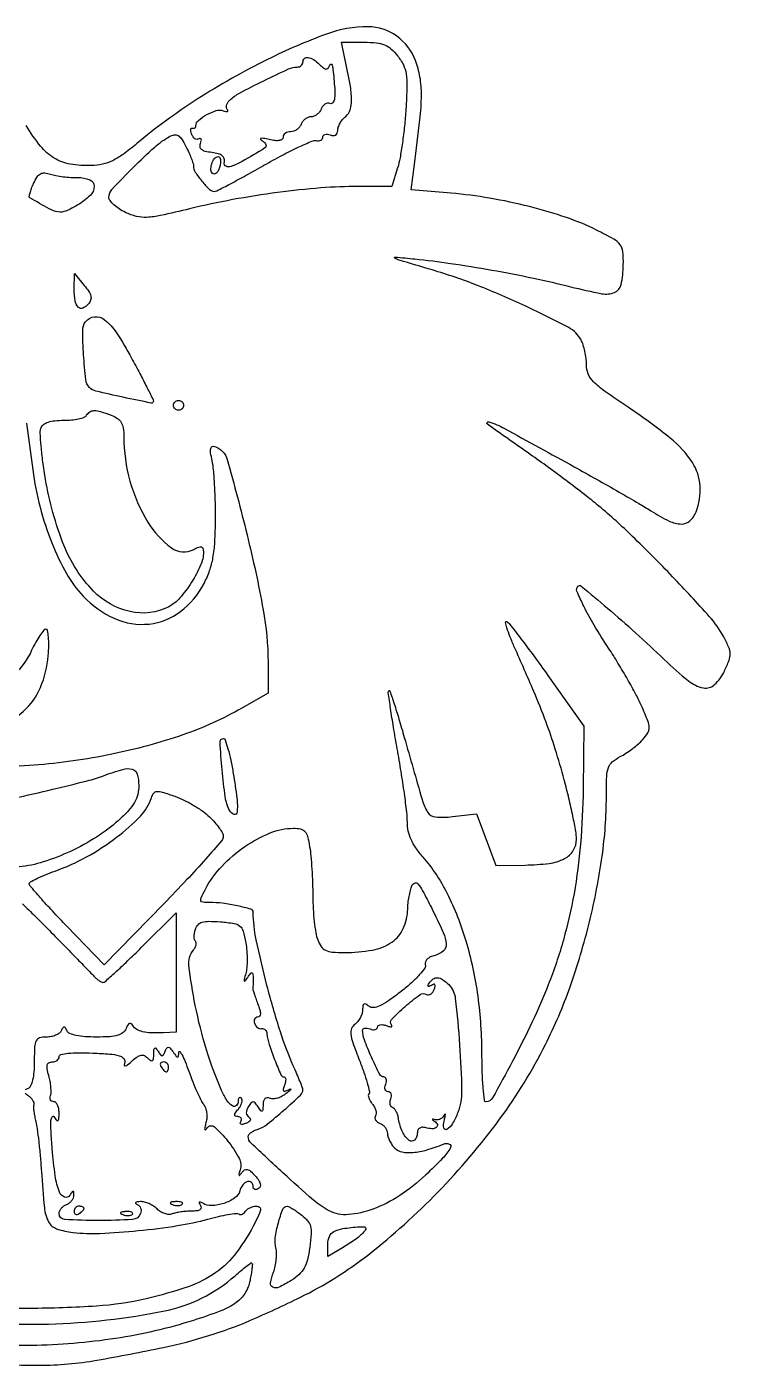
# Model space of a CAD drawing. Extents: x 22 to 640, y 38 to 1156.
# Drawn here: x 221.5 to 362.9, y 869 to 1138.1 of the extents above; entities that cross this region are included whole.
import ezdxf

# ---------------------------------------------------------------- set-up
doc = ezdxf.new("R2010")
doc.units = 0

msp = doc.modelspace()

# ---------------------------------------------------------------- linework, layer by layer
for points in [[(209.787627, 869.712691, 0.023946), (224.010609, 869.030903, 0.043662), (235.583219, 870.043218, 0.007966), (248.994731, 872.628835, 0.023388), (258.098181, 874.983944, 0.026463), (266.311361, 878.008408, 0.012761), (276.5, 882.6968, 0.052036), (290.225324, 891.316599, 0.034021), (304.131102, 903.830503, 0.033449), (316.535554, 918.463989, 0.042929), (325.763846, 933.5, 0.031234), (330.70625, 945.118138, 0.024764), (334.611675, 958.193653, 0.025036), (337.157949, 971.385922, 0.035166), (338, 983.343649, -0.009054), (338.072953, 987.372262, -0.073648), (338.408049, 989.180432, -0.135127), (339.188947, 990.324562, -0.056565), (340.752361, 991.371941, 0.025227), (341.939726, 992.063963, 0.016644), (343.233764, 992.971132, 0.016764), (344.43619, 993.939974, 0.030879), (345.334676, 994.817319, 0.044032), (346.351807, 996.162099, 0.150844), (346.630428, 997.208968, 0.085768), (346.342735, 998.555893, 0.008731), (345.06878, 1001.577415, 0.018231), (343.952952, 1003.870177, 0.007234), (342.262014, 1006.93725, 0.007148), (340.339556, 1010.198751, 0.008907), (338.45694, 1013.170274, -0.010577), (335.561075, 1017.775069, -0.020216), (333.467496, 1021.609124, -0.016869), (332.096328, 1024.633597, -0.303131), (332.294503, 1025.627837, -0.388072), (332.963054, 1025.657966, -0.002172), (338.237528, 1021.218302, -0.008065), (343.888863, 1016.260256, -0.007028), (349.646208, 1010.893192, 0.02037), (354.486646, 1006.616422, 0.123262), (357.496698, 1005.208047, 0.240234), (359.751618, 1005.854477, 0.094052), (361.721206, 1008.541552, 0.019176), (362.669009, 1010.742566, 0.096553), (362.902148, 1012.055292, 0.098971), (362.622044, 1013.343881, 0.020667), (361.60581, 1015.433381, 0.059463), (358.695572, 1019.572696, 0.007654), (351.318284, 1027.541386, 0.0097), (343.270434, 1035.650823, 0.018976), (336.5, 1041.732556, 0.008332), (333.615988, 1044.051661, 0.003988), (329.839063, 1046.938488, 0.003952), (325.846829, 1049.890652, 0.005624), (322.25, 1052.445342, -0.004346), (314.109685, 1058.19585, -0.846325), (314.344056, 1058.671726, -0.052084), (317.537722, 1057.337909, -0.001278), (331.5, 1049.669399, -0.002097), (336.037425, 1047.137296, -0.002068), (340.574698, 1044.555479, -0.00203), (344.530634, 1042.26133, -0.007939), (346.945781, 1040.795614, 0.026075), (350.631786, 1038.737657, 0.108342), (353.090393, 1038.1328, 0.192845), (354.797941, 1038.767016, 0.118256), (356.024751, 1040.5651, 0.105805), (356.832187, 1045.818806, 0.129932), (355.29137, 1050.519554, 0.080469), (350.855829, 1055.4189, 0.021839), (342.384937, 1061.605274, -0.00692), (337.628769, 1064.865779, -0.045158), (335.424031, 1066.741902, -0.094547), (334.36964, 1068.327065, -0.099937), (334, 1070.157951, 0.03096), (333.920175, 1071.445865, 0.022681), (333.679047, 1072.857714, 0.023067), (333.326773, 1074.178559, 0.046192), (332.907395, 1075.173034, 0.150007), (330.431168, 1077.630547, 0.011214), (321.826542, 1081.908535, 0.016354), (312.126039, 1086.081503, 0.021416), (303, 1089.214739, -0.000683), (296.360895, 1091.190592, -0.068469), (295.4789, 1091.592271, -0.785948), (295.548473, 1091.798403, -0.003136), (299.5, 1091.428997, -0.011696), (306.688643, 1090.541202, -0.007574), (314.960586, 1089.194252, -0.007506), (323.327308, 1087.571479, -0.010208), (330.819676, 1085.840853, 0.013922), (337.084161, 1084.442782, 0.146806), (339.66485, 1084.701183, 0.249572), (340.973369, 1086.285587, 0.045124), (341.410794, 1090.210794, 0.028091), (341.315291, 1092.909577, 0.142081), (340.770767, 1094.297763, 0.102361), (339.48228, 1095.406823, 0.011155), (336, 1097.239161, 0.033698), (330.005316, 1099.736295, 0.019832), (322.55814, 1101.939722, 0.01918), (314.540626, 1103.645689, 0.022027), (306.777326, 1104.638948), (298.757866, 1105.307745), (299.429122, 1110.403873, 0.004941), (300.526165, 1119.4198, 0.025618), (300.826824, 1124.42675, 0.045135), (300.536528, 1127.982683, 0.048324), (299.612391, 1131.34488, 0.146802), (295.850514, 1136.228897, 0.155555), (290.108801, 1138.095435, 0.08972), (281.729126, 1136.628615, 0.027389), (269.863725, 1131.513608, 0.013317), (262.631182, 1127.670608, 0.014201), (255.769733, 1123.525463, 0.01469), (249.386763, 1119.147174, 0.017052), (243.590336, 1114.604716, -0.016878), (240.848805, 1112.454736, -0.045167), (238.723055, 1111.177542, -0.057945), (236.736508, 1110.486004, -0.047193), (234.5, 1110.205171, -0.049106), (230.207618, 1110.495506, -0.096136), (227.009631, 1111.689585, -0.085893), (224.264822, 1114.09892, -0.033297), (221.346944, 1118.251958, 0.034259)], [(221.4458, 1058.409273), (222.698861, 1049.054585, 0.030083), (224.169953, 1041.539424, 0.031377), (226.517802, 1034.36306, 0.033678), (229.481885, 1028.167794, 0.061292), (232.809777, 1023.660724, 0.097731), (239.161762, 1019.14987, 0.13254), (246.07688, 1018.040164, 0.138147), (252.404798, 1020.560144, 0.11028), (257.140975, 1026.210771, 0.03517), (258.246599, 1028.771377, 0.040043), (258.926008, 1031.353936, 0.030879), (259.292669, 1034.515274, 0.011412), (259.431312, 1039, 0.008063), (259.40317, 1042.498477, 0.008152), (259.262133, 1045.981417, 0.007993), (259.041528, 1049.008013, 0.032563), (258.758929, 1050.830357, -0.015742), (258.457162, 1052.421116, -0.080315), (258.461015, 1053.318461, -0.23285), (258.741267, 1053.70926, -0.206063), (259.244152, 1053.751949, -0.248804), (261.79035, 1051.080196, -0.00777), (265.772846, 1035.993984, -0.01533), (269.018882, 1020.90502, -0.044915), (269.989495, 1010.323391), (270, 1004.146781), (264.729127, 1001.131093, -0.047182), (252.854267, 995.751141, -0.0324), (238.579938, 991.857098, -0.030646), (222.953725, 989.650711, -0.029648), (207, 989.33607, -0.017036)], [(220.628489, 961.772268, -0.00567), (223.159771, 959.323202, -0.003599), (226.054955, 956.41623, -0.000426), (229.002741, 953.408392, -0.000552), (231.701188, 950.644175, -0.000414), (233.958738, 948.32264, -0.004954), (234.821429, 947.41623, 0.022702), (235.375394, 946.874083, 0.026876), (235.94711, 946.416018, 0.027292), (236.462031, 946.088022, 0.128856), (236.797913, 946, 0.18383), (237.225938, 946.162872, 0.00256), (239.323703, 948.04899, 0.00677), (241.737142, 950.301771, 0.004358), (244.476484, 952.975285), (251.5, 959.950571), (251.5, 947.975005), (251.5, 935.999439), (249, 935.881237, -0.017802), (246.494277, 935.852053, -0.051169), (244.771111, 936.070683, -0.078106), (243.588464, 936.54902, -0.119363), (242.803795, 937.321925, 0.098013), (242.459464, 937.690982, 0.266268), (242.116521, 937.726839, 0.160518), (241.77758, 937.420696, 0.037885), (241.446806, 936.721975, -0.134576), (240.835603, 935.890615, -0.097433), (239.808203, 935.362189, -0.055543), (238.156, 935.078876, -0.014714), (235.476345, 935, -0.018193), (233.234227, 935.081607, -0.034077), (231.438319, 935.33632, -0.041316), (230.141607, 935.72554, -0.192315), (229.583333, 936.25, 0.029131), (229.255505, 936.85747, 0.260055), (229, 937, 0.260055), (228.744495, 936.85747, 0.029131), (228.416667, 936.25, -0.128732), (228.018974, 935.770769, -0.056878), (227.294792, 935.367188, -0.051009), (226.384362, 935.092664, -0.047769), (225.416667, 935, 0.068169), (224.063016, 934.814583, 0.213585), (223.372881, 934.241379, 0.103765), (223.063775, 933.031094, 0.010816), (223, 930.083333, -0.020055), (222.917399, 928.024772, -0.036591), (222.660651, 926.363745, -0.044902), (222.269491, 925.168397, -0.197338), (221.75, 924.659464, 0.046314), (221.174807, 924.361455, 0.265282)], [(221.181801, 923.727725, 0.02877), (221.802786, 923.23449, -0.050547), (222.285007, 922.816029, -0.054696), (222.659187, 922.319483, -0.061529), (222.877055, 921.823103, -0.13201), (222.888749, 921.408359, 0.072971), (222.843766, 920.902152, 0.016139), (222.921663, 920.032456, 0.016448), (223.078758, 919.023735, 0.015184), (223.305273, 918, -0.028364), (223.580454, 916.579914, -0.005745), (223.896052, 914.03125, -0.006044), (224.193573, 911.054699, -0.005626), (224.427053, 908, 0.008555), (225.029719, 900.679594, 0.095185), (225.861211, 897.883509, 0.191633), (227.494313, 896.470491, 0.055646), (230.802823, 895.718757, 0.03908), (236.193358, 895.534762, 0.013768), (243.914868, 896.088064, 0.014046), (251.803458, 897.096604, 0.028461), (257.919567, 898.413994, -0.010855), (260.051135, 898.952267, -0.01537), (261.970779, 899.331226, -0.011408), (263.559959, 899.557368, -0.169627), (264.100469, 899.437907, 0.132513), (264.439206, 899.336792, 0.100557), (264.82267, 899.404136, 0.087804), (265.19268, 899.63071, 0.073285), (265.489919, 899.983688, -0.088358), (265.837999, 900.372771, -0.053299), (266.364357, 900.701458, -0.051259), (266.977087, 900.924622, -0.061791), (267.584697, 901, -0.12059), (268.252415, 900.836583, -0.294383), (268.492291, 900.415839, -0.093754), (268.285184, 899.574594, -0.009974), (267.407626, 897.75, -0.043077), (263.650255, 891.680962, -0.079902), (259.505328, 887.654658, -0.069912), (253.924792, 884.807145, -0.026531), (245.5, 882.392094, -0.039609), (235.540237, 880.917903, -0.016751), (222.025354, 880.454521, -0.016304), (208.777298, 880.876354, -0.051944)], [(202.039425, 878.763696, 0.043602), (225.846462, 877.309384, 0.043334), (249.237443, 879.957964, 0.133242), (263.360513, 887.03081, -0.008105), (264.582225, 888.087302, -0.013349), (265.652482, 888.935385, -0.006951), (266.556815, 889.594051, -0.36531), (266.756256, 889.577078, -0.219798), (266.836022, 889.360364, -0.0077), (266.748597, 888.447062, -0.013038), (266.597107, 887.347486, -0.008603), (266.368399, 886.091997, -0.087463), (265.367965, 883.52694, -0.102441), (263.58953, 881.619944, -0.062477), (260.497584, 879.96555, -0.015033), (255, 878.042786, -0.039139), (239.321774, 874.402432, -0.033489), (222.421626, 872.99719, -0.033198), (205.322364, 873.859131, -0.03659)]]:
    msp.add_lwpolyline(points, format="xyb")
for points in [[(296.031396, 1132.25, -0.051404), (297.193133, 1130.424709, -0.077725), (297.764718, 1128.633835, -0.046173), (297.91769, 1126.150731, -0.008227), (297.697984, 1121.5, -0.009867), (297.418981, 1118.162115, -0.009117), (297.002648, 1114.748437, -0.009147), (296.520869, 1111.722435, -0.029806), (296.047005, 1109.75), (294.905992, 1106), (288.202996, 1105.997183, 0.019793), (280.624107, 1105.693855, 0.012939), (271.923829, 1104.772916, 0.012532), (262.878102, 1103.346535, 0.013936), (254.232431, 1101.509819, -0.005203), (248.375817, 1100.158307, -0.040049), (245.587418, 1099.775775, -0.07686), (243.563221, 1099.973019, -0.048642), (241.329192, 1100.782843, -0.033456), (240.054939, 1101.49872, -0.04109), (238.97795, 1102.336096, -0.045895), (238.224895, 1103.16739, -0.16249), (238, 1103.841143, -0.190417), (238.621604, 1105.414178, -0.008074), (242.863011, 1109.798738, -0.013894), (247.213364, 1113.917492, -0.054433), (250.215636, 1116.067711, -0.087658), (251.147669, 1116.395192, -0.180667), (251.895064, 1116.247995, -0.111773), (252.601696, 1115.556521, -0.024097), (253.465636, 1114.066453, -0.012993), (254.053043, 1112.854344, -0.014863), (254.549281, 1111.665935, -0.014083), (254.909837, 1110.639052, -0.077532), (255, 1110.061091, 0.146611), (255.351922, 1108.886697, 0.02736), (256.704724, 1107.058323, 0.025412), (258.233577, 1105.3924, 0.196851), (259.191647, 1105, 0.119814), (259.716721, 1105.127655, 0.001944), (262.428029, 1106.542187, 0.004953), (265.571903, 1108.237968, 0.003252), (269.159906, 1110.25, -0.007927), (272.787984, 1112.240148, -0.011496), (276.056969, 1113.871498, -0.007253), (278.819662, 1115.12312, -0.159228), (279.6905, 1115.206163, 0.074319), (280.190925, 1115.169886, 0.106879), (280.615334, 1115.296049, 0.128979), (280.896679, 1115.562619, 0.139855), (281, 1115.924778, -0.175443), (281.122159, 1116.262206, -0.14927), (281.440625, 1116.470739, -0.104118), (281.925775, 1116.507635, -0.058774), (282.5, 1116.361626, 0.075502), (283.117054, 1116.226431, 0.153632), (283.59433, 1116.343183, 0.1663), (283.894574, 1116.702244, 0.091968), (284, 1117.270566, -0.086073), (284.115318, 1117.935492, -0.043608), (284.471087, 1118.709994, -0.0416), (284.990079, 1119.467109, -0.048538), (285.603702, 1120.086065, 0.14603), (286.496746, 1121.425459, 0.077913), (286.782011, 1123.413189, 0.041004), (286.487574, 1126.505361, 0.008988), (285.452399, 1131.75), (284.75, 1135), (289.30242, 1135, -0.023976), (291.776696, 1134.881283, -0.07315), (293.405114, 1134.479454, -0.086169), (294.698066, 1133.669055, -0.042396)], [(280.348214, 1130.508929, 0.027087), (281.1089, 1129.826481, 0.138948), (281.625741, 1129.607387, 0.241767), (282.018084, 1129.75043, 0.090948), (282.340695, 1130.258929, -0.108863), (282.549301, 1130.563302, -0.414647), (282.756656, 1130.556447, -0.136397), (282.938315, 1130.207932, -0.026455), (283.050001, 1129.5, -0.006912), (283.390675, 1125.714471, -0.041849), (283.375472, 1123.745684, -0.133237), (283.043423, 1122.853482, -0.34141), (282.423965, 1122.667551, 0.132606), (281.933303, 1122.718136, 0.100552), (281.425, 1122.526013, 0.087773), (280.976433, 1122.118975, 0.073229), (280.660427, 1121.557471, -0.073123), (280.325507, 1120.962063, -0.064109), (279.819915, 1120.457507, -0.066866), (279.227565, 1120.116146, -0.097625), (278.638374, 1120, 0.094426), (278.050826, 1119.888042, 0.066827), (277.46331, 1119.559375, 0.064704), (276.964888, 1119.073424, 0.075752), (276.638374, 1118.5, -0.081035), (276.303843, 1117.926585, -0.065663), (275.782009, 1117.440625, -0.06652), (275.159833, 1117.112085, -0.088478), (274.531385, 1117, 0.07069), (273.946134, 1116.916842, 0.08627), (273.449844, 1116.674405, 0.100236), (273.118043, 1116.314271, 0.137015), (273, 1115.891592, -0.229588), (272.799799, 1115.478573, -0.125388), (272.273818, 1115.244558, -0.070954), (271.412838, 1115.220901, -0.028517), (270.25, 1115.421969, 0.010841), (269.080228, 1115.667089, 0.093758), (268.549919, 1115.665979, 0.569356), (268.48648, 1115.490316, 0.073571), (268.856763, 1115.155377, -0.05526), (269.314123, 1114.771044, -0.106176), (269.563302, 1114.364601, -0.162102), (269.569421, 1114.004905, -0.183251), (269.356763, 1113.734755, -0.005308), (264.776823, 1111.046231, -0.042104), (262.551702, 1110.009408, -0.198997), (261.568799, 1110.049701, -0.337954), (261.204176, 1110.741346, 0.103919), (261.170575, 1111.571677, 0.160116), (260.78898, 1112.173519, 0.109296), (259.991203, 1112.57922, 0.034684), (258.67141, 1112.824006, -0.030398), (257.379669, 1113.052167, -0.109733), (256.633234, 1113.416608, -0.19028), (256.333721, 1113.937369, -0.128777), (256.409956, 1114.625944, 0.037404), (256.570251, 1115.159916, 0.136957), (256.55089, 1115.509289, 0.316241), (256.377737, 1115.635707, 0.143889), (256.09333, 1115.557681, -0.161507), (255.712049, 1115.467069, -0.12198), (255.30209, 1115.607346, -0.094601), (254.924012, 1115.967474, -0.063751), (254.640773, 1116.493748, -0.035158), (254.472069, 1117.046709, -0.085713), (254.448801, 1117.47068, -0.188294), (254.56807, 1117.695144, -0.263855), (254.785988, 1117.738004, 0.094273), (255.058409, 1117.701346, 0.132492), (255.290259, 1117.777581, 0.139422), (255.444481, 1117.956063, 0.109321), (255.5, 1118.206953, -0.218741), (255.992446, 1119.278732, -0.050963), (257.65984, 1120.438066, -0.051201), (259.579251, 1121.257309, -0.162054), (260.958108, 1121.229427, 0.026827), (261.511755, 1121.065482, 0.126158), (261.840745, 1121.07099, 0.403835), (261.926085, 1121.21484, 0.126152), (261.797619, 1121.459718, -0.15358), (261.621942, 1121.843438, -0.09546), (261.654762, 1122.341664, -0.078722), (261.890201, 1122.878595, -0.061487), (262.297619, 1123.369048, -0.067259), (264.267735, 1124.776957, -0.007781), (269.120055, 1127.245442, -0.005959), (274.130616, 1129.623462, -0.108221), (275.849913, 1130, 0.085653), (276.289087, 1130.075789, 0.093755), (276.662162, 1130.29375, 0.100345), (276.91168, 1130.618544, 0.114256), (277, 1131, -0.207425), (277.311767, 1131.719184, -0.228435), (278.031876, 1131.944732, -0.11302), (279.124702, 1131.519969, -0.047436)], [(260.29269, 1110.011247, -0.044796), (260.032212, 1109.287141, -0.078506), (259.677866, 1108.759669, -0.120306), (259.291986, 1108.505135, -0.228144), (258.929984, 1108.543272, -0.247429), (258.503046, 1109.268431, -0.087903), (258.661976, 1110.499754, -0.086621), (259.237654, 1111.614968, -0.234528), (260.013369, 1112, -0.269156), (260.278, 1111.84642, -0.095176), (260.425169, 1111.415804, -0.062812), (260.434212, 1110.773473, -0.036115)], [(231.75, 1107.789264, -0.101043), (234.171075, 1107.347928, -0.311207), (235.043999, 1106.031909, -0.200536), (234.225877, 1104.167757, -0.057155), (231.651223, 1102.221725, -0.03401), (229.343115, 1101.063622, -0.139669), (227.804561, 1100.878864, -0.086512), (226.025374, 1101.489519, -0.008546), (222.087559, 1103.745774, -0.312481), (221.984626, 1103.971608, -0.021929), (222.146061, 1104.687053, -0.024841), (222.439272, 1105.585524, -0.015603), (222.865886, 1106.604998, -0.034542), (223.576473, 1107.916348, -0.126944), (224.259705, 1108.556193, -0.151255), (225.09457, 1108.725293, -0.05624), (226.278327, 1108.469576, 0.034583), (227.359358, 1108.186651, 0.015786), (228.802071, 1107.960825, 0.015546), (230.343065, 1107.817707, 0.020656)], [(233.901757, 1082.381624, -0.119535), (232.776999, 1081.543964, -0.30872), (231.832997, 1081.732068, -0.156915), (231.197612, 1083.001901, -0.040792), (231.033269, 1085.309017), (231.066539, 1088.5), (233.048333, 1086.120613, -0.027111), (233.96932, 1084.884341, -0.090662), (234.366323, 1083.95888, -0.134636), (234.331994, 1083.165768, -0.095742)], [(242.552674, 1071.5, -0.002692), (244.215783, 1068.386287, -0.004067), (245.627134, 1065.655739, -0.001637), (246.808698, 1063.30439, -0.093466), (246.940591, 1062.838688, -0.500662), (246.516384, 1062.457498, -0.003304), (240.866106, 1063.620084, -0.005346), (235.401269, 1064.843413, -0.139516), (234.096667, 1065.57, -0.170838), (233.333858, 1067.161351, -0.012117), (232.91298, 1072.139428, -0.012091), (232.733481, 1077.132767, -0.17161), (233.300523, 1078.798257, -0.201978), (235.11891, 1079.80144, -0.195804), (237.137958, 1079.218296, -0.082172), (239.53331, 1076.589334, -0.019754)], [(253, 1062, -0.099038), (252.923658, 1061.618362, -0.097945), (252.70625, 1061.29375, -0.097945), (252.381638, 1061.076342, -0.099038), (252, 1061, -0.099038), (251.618362, 1061.076342, -0.097945), (251.29375, 1061.29375, -0.097945), (251.076342, 1061.618362, -0.099038), (251, 1062, -0.099038), (251.076342, 1062.381638, -0.097945), (251.29375, 1062.70625, -0.097945), (251.618362, 1062.923658, -0.099038), (252, 1063, -0.099038), (252.381638, 1062.923658, -0.097945), (252.70625, 1062.70625, -0.097945), (252.923658, 1062.381638, -0.099038)], [(238.4349, 1060.024751, -0.053412), (239.717184, 1059.373323, -0.114275), (240.482977, 1058.577971, -0.100122), (240.879677, 1057.454097, -0.03495), (241, 1055.73485, 0.068278), (242.234285, 1046.738348, 0.070538), (245.843333, 1038.514236, 0.094117), (250.562144, 1033.367576, 0.290928), (255.057147, 1033.030584, -0.024655), (256.064319, 1033.507323, -0.16693), (256.606658, 1033.540984, -0.268939), (256.906561, 1033.235713, -0.062854), (257, 1032.495346, -0.104549), (256.440339, 1029.84806, -0.037143), (254.606815, 1026.418277, -0.037324), (252.265615, 1023.272479, -0.095069), (250.039849, 1021.520607, -0.177111), (242.250344, 1020.528653, -0.145485), (234.899179, 1024.668305, -0.098661), (228.939625, 1033.91912, -0.052191), (225.267303, 1047.119933, -0.008501), (224.738105, 1050.620439, -0.011339), (224.384008, 1053.815886, -0.008713), (224.196703, 1056.477432, -0.105196), (224.356063, 1057.485502, -0.146074), (224.862393, 1058.142632, -0.075922), (225.792343, 1058.61811, -0.054436), (227.137909, 1058.908179, -0.025896), (228.909598, 1059, 0.023368), (230.475852, 1059.07324, 0.030269), (231.89663, 1059.29375, 0.031044), (233.01831, 1059.612125, 0.171294), (233.5, 1060, -0.113432), (234.181784, 1060.689913, -0.141027), (235.043756, 1060.942656, -0.076174), (236.311688, 1060.754867, -0.016059)], [(326.244322, 1007.70831), (333.5, 997.527636), (333.334333, 984.89093, -0.017468), (332.801374, 973.805716, -0.023316), (331.499309, 963.815009, -0.024804), (329.362074, 954.512029, -0.025068), (326.320065, 945.5, -0.016107), (323.106923, 938.064045, -0.01235), (319.138779, 930.150276, -0.00494), (315.113089, 922.770124, -0.2718), (313.801037, 922, -0.381786), (313.480445, 922.286565, -0.006817), (313.235305, 924.771421, -0.013214), (313.057613, 927.817154, -0.007963), (313, 931.434624, 0.033733), (312.203196, 943.231786, 0.038755), (309.824414, 954.265051, 0.042277), (306.069802, 963.822495, 0.06552), (301.147363, 971.179382, -0.028097), (299.706666, 973.019105, -0.046812), (298.738805, 974.730802, -0.053102), (298.186759, 976.425214, -0.052261), (298, 978.207123, 0.029308), (297.88335, 980.195462, 0.004991), (297.401989, 983.95988, 0.005432), (296.743607, 988.375057, 0.004816), (295.964218, 992.955993, -0.003347), (295.209289, 997.315658, -0.005374), (294.630374, 1001.044624, -0.001405), (294.171934, 1004.287005, -0.234947), (294.28223, 1004.615563, -0.555315), (294.478746, 1004.569875, -0.002251), (295.339927, 1002.005868, -0.007002), (296.305984, 998.942954, -0.00405), (297.386084, 995.234678, 0.001612), (300.952062, 982.765575, 0.066311), (302.080099, 980.199733, 0.242804), (303.64965, 979.24223, 0.047353), (307.068778, 979.32174), (311.899804, 979.893903), (313.855405, 974.696952), (315.811005, 969.5), (321.657976, 969.582344, 0.027932), (326.471892, 969.919544, 0.085311), (329.593078, 970.871356, 0.139426), (331.349174, 972.48539, 0.138727), (331.997478, 974.785184, 0.043853), (331.857411, 976.362304, 0.006999), (331.271135, 979.407005, 0.007703), (330.4729, 982.982811, 0.006682), (329.528365, 986.706747, 0.010017), (327.734236, 992.904057, 0.014175), (325.872137, 998.337279, 0.011267), (323.401628, 1004.503652, 0.003868), (319.555616, 1013.32049, -0.009879), (318.63059, 1015.512612, -0.021078), (318.022026, 1017.247325, -0.031998), (317.758006, 1018.368472, -0.645093), (317.975758, 1018.514983, -0.088746), (318.603179, 1017.952811, -0.002512), (320.822464, 1015.082298, -0.005043), (323.390672, 1011.654664, -0.003438)], [(222.47412, 1012.75, -0.095458), (218.969544, 1007.894442, -0.081911), (213.732272, 1004.374021, -0.074192), (207.152508, 1002.480249, -0.058918), (199.75, 1002.373419, 0.013161), (197.545257, 1002.543405, 0.022126), (195.689063, 1002.555252, 0.018234), (194.262594, 1002.449031, 0.382124), (194, 1002.155605, 0.292747), (194.947734, 1000.675634, 0.021279), (199.644424, 998.750041, 0.02871), (204.862562, 997.197818, 0.055602), (209.178109, 996.674669, 0.077018), (215.74143, 997.627633, 0.10932), (220.855122, 1000.526387, 0.110151), (224.242743, 1005.29262, 0.079102), (225.80469, 1011.658365, 0.015741), (225.909762, 1013.706351, 0.026276), (225.853248, 1015.430895, 0.024719), (225.677701, 1016.725998, 0.361249), (225.34795, 1017, 0.226997), (224.894593, 1016.782997, 0.020845), (224.132632, 1015.751562, 0.02367), (223.295835, 1014.37822, 0.016267)], [(262.997642, 988.01398, -0.011202), (263.722896, 983.036778, -0.053731), (263.765657, 980.174214, -0.478205), (263.165454, 979.775592, -0.199425), (262.301455, 980.502663, -0.082407), (261.400917, 983.284075, -0.014864), (260.753299, 988.702787, -0.008038), (260.343143, 994.299801, -0.431031), (261.004476, 995, -0.322589), (261.372824, 994.734747, -0.011168), (261.926082, 992.947857, -0.017077), (262.487159, 990.691992, -0.010631)], [(244, 985.616362, -0.055803), (243.790298, 983.743256, -0.075885), (243.169176, 982.162807, -0.057858), (241.963596, 980.548734, -0.019746), (239.870011, 978.501528, -0.042855), (235.541143, 975.217153, -0.031794), (230.268941, 972.338089, -0.032294), (224.818991, 970.213584, -0.052885), (219.968576, 969.222959, -0.022284), (217.118213, 969.076797, -0.109186), (215.550493, 969.412316, -0.10087), (214.209177, 970.389074, -0.017621), (212.171728, 972.783176, -0.035792), (209.933135, 976.067284, -0.105474), (209.086858, 978.65059, -0.198538), (209.604622, 980.41411, -0.175645), (211.25, 981.412744, 0.00482), (218.861194, 983.014316, 0.004325), (226.720585, 984.818827, 0.003603), (233.642953, 986.524187, 0.026029), (236.920508, 987.540917, -0.017513), (240.8172, 988.822818, -0.137923), (242.702064, 988.839181, -0.262308), (243.683045, 987.871657, -0.069925)], [(258.235828, 979.274063, -0.022153), (259.293991, 978.166327, -0.026246), (260.188024, 977.027921, -0.026521), (260.829063, 976.005964, -0.127484), (261, 975.346434, -0.179461), (260.691894, 974.51566, -0.003135), (257.485715, 970.834583, -0.007482), (253.621647, 966.58387, -0.004863), (249.036476, 961.783525), (237.072951, 949.5), (229.536476, 957.308615, -0.004226), (226.647861, 960.352608, -0.006567), (224.21384, 963.031033, -0.002446), (222.173514, 965.359194, -0.180604), (222, 965.823896, -0.27298), (222.208964, 966.178121, -0.012064), (223.525848, 966.864912, -0.017525), (225.203591, 967.617259, -0.011307), (227.194377, 968.375441, 0.040962), (233.516903, 971.222832, 0.036567), (239.549275, 975.15896, 0.037966), (244.327319, 979.410273, 0.115621), (246.537375, 983.117758, -0.084708), (247.011648, 984.036939, -0.219965), (247.652659, 984.380828, -0.091119), (248.741871, 984.246877, -0.008771), (251.283768, 983.399881, -0.029304), (253.08913, 982.641312, -0.019811), (255.053439, 981.578423, -0.019996), (256.876431, 980.395517, -0.037119)], [(278.358152, 973.25, -0.018103), (278.597491, 971.384597, -0.006998), (278.799145, 968.784748, -0.006918), (278.939409, 965.957849, -0.008491), (278.988994, 963.3151, 0.013951), (279.064879, 960.759065, 0.013666), (279.283247, 958.193516, 0.013678), (279.597701, 955.955556, 0.049132), (279.975249, 954.5651, 0.05766), (280.683054, 953.200586, 0.133298), (281.550039, 952.452281, 0.09277), (282.886064, 952.093989, 0.019253), (285.326026, 952, 0.044358), (290.991471, 952.503601, 0.105599), (294.885281, 954.093858, 0.137145), (297.180613, 956.818659, 0.100969), (298.070285, 960.684259, -0.021198), (298.152557, 961.904038, -0.015721), (298.342682, 963.241809, -0.015954), (298.602665, 964.495221, -0.034204), (298.898894, 965.436793, -0.221571), (299.459358, 965.971099, -0.300676), (300.11645, 965.797185, -0.05954), (301.074832, 964.42292, -0.006653), (302.828609, 961.02707, -0.009752), (305.21099, 956.017478, -0.08714), (305.813071, 953.665069, -0.237311), (305.256703, 952.308778, -0.117945), (303.566573, 951.427353, 0.048743), (302.650837, 951.100006, 0.079322), (301.970461, 950.635502, 0.109873), (301.61143, 950.104561, 0.18769), (301.608972, 949.57662, -0.254785), (301.51526, 948.873754, -0.024857), (300.397784, 947.495275, -0.026672), (298.801194, 945.894993, -0.017825), (296.817599, 944.232442, -0.012086), (294.210111, 942.300127, -0.044497), (292.435766, 941.273215, -0.08109), (291.172817, 940.918386, -0.203957), (290.2752, 941.186567, 0.041943), (289.65355, 941.620022, 0.263189), (289.280768, 941.623879, 0.235849), (289.057252, 941.299402, 0.035007), (289, 940.482687, -0.073541), (288.888148, 939.726327, -0.048365), (288.552771, 938.91111, -0.04781), (288.060131, 938.163257, -0.065439), (287.477519, 937.60722, 0.133172), (286.781558, 936.737086, 0.133938), (286.62247, 935.636561, 0.055349), (287.039736, 933.880691, 0.007401), (288.377206, 930.313331, -0.009901), (289.266303, 927.905337, -0.015307), (289.928595, 925.788998, -0.009601), (290.382917, 924.03518, -0.260587), (290.257186, 923.59052, 0.213621), (290.137352, 923.27643, 0.067789), (290.235165, 922.772744, 0.053798), (290.512922, 922.174497, 0.037658), (290.943589, 921.567971, -0.050822), (291.370452, 920.932046, -0.057017), (291.640805, 920.246629, -0.065127), (291.724304, 919.616372, -0.139704), (291.591833, 919.14859, 0.152884), (291.488953, 918.745942, 0.12319), (291.620902, 918.31697, 0.0981), (291.977748, 917.925473, 0.067524), (292.505744, 917.63617, -0.077797), (293.076966, 917.307828, -0.065112), (293.561062, 916.802344, -0.066742), (293.888412, 916.203791, -0.092052), (294, 915.602813, 0.078447), (294.105003, 914.937669, 0.038066), (294.432504, 914.139216, 0.03655), (294.908888, 913.341602, 0.043509), (295.472353, 912.670504, 0.152201), (296.922282, 911.909537, 0.066353), (299.116889, 911.802536, 0.050033), (301.92445, 912.324389, 0.02692), (305.25, 913.491737, -0.193574), (306.429452, 913.502347, -0.458023), (306.684965, 912.776239, -0.061161), (305.081688, 910.635505, -0.01207), (301.670829, 907.250006, -0.04401), (296.493517, 903.151922, -0.056748), (291.084925, 900.416586, -0.067349), (286.125346, 899.30566, -0.142809), (282.300234, 900.072435, -0.058014), (279.126483, 902.231777, -0.007482), (272.983872, 907.710083, -0.003373), (266.603309, 913.654262, -0.206368), (266, 915.05374, -0.184515), (266.135729, 915.409018, -0.052943), (266.580318, 915.811037, -0.045574), (267.219326, 916.192589, -0.034981), (267.975551, 916.49224, 0.091666), (269.822309, 917.477639, 0.012512), (273.187544, 920.300618, 0.008301), (276.518689, 923.339916, 0.206507), (277, 924.455582, 0.093228), (276.936743, 924.791895, 0.003111), (276.433659, 926.058587, 0.005808), (275.810732, 927.548969, 0.004002), (275.07203, 929.223249, -0.029461), (272.475784, 936.02536, -0.012618), (269.782014, 945.376467, -0.011686), (267.616014, 954.549927, -0.049891), (267.005792, 960.136501, 0.33522), (266.562198, 960.712815, 0.013552), (263.844429, 961.380213, 0.02227), (260.860591, 961.889856, 0.033614), (258.229223, 962.04115, -0.025681), (256.87576, 962.09746, -0.305621), (256.490171, 962.413209, -0.186652), (256.537646, 963.02364, -0.010375), (257.413771, 964.759482, -0.066985), (260.683423, 969.32066, -0.052807), (265.297383, 973.283032, -0.054721), (270.402911, 976.03729, -0.09453), (275.119158, 976.978038, -0.055809), (276.542915, 976.830702, -0.1616), (277.384256, 976.332024, -0.116005), (277.922214, 975.309567, -0.022393)], [(265.508922, 953.947194, -0.022547), (265.711336, 952.30015, -0.019044), (265.779993, 950.545731, -0.019469), (265.71908, 948.939388, -0.049536), (265.515266, 947.792173, 0.005598), (265.189279, 946.584373, 0.182989), (265.221804, 946.288661, 0.5487), (265.381796, 946.273322, 0.012971), (265.919181, 947, -0.011474), (266.533164, 947.835478, -0.294211), (266.786471, 947.9256, -0.331068), (266.950198, 947.731576, -0.013187), (266.984687, 946.75, -0.003835), (266.985431, 946.061456, -0.005224), (266.974852, 945.440625, -0.003518), (266.956902, 944.9209, -0.058205), (266.929701, 944.75, 0.144597), (266.932063, 944.569525, 0.003504), (267.187182, 943.765625, 0.007354), (267.509377, 942.821945, 0.0049), (267.90495, 941.75, -0.019058), (268.333941, 940.477718, -0.07309), (268.451221, 939.652532, -0.169415), (268.287309, 939.189723, -0.2275), (267.891916, 939, 0.1332), (267.525676, 938.900672, 0.149456), (267.278927, 938.632812, 0.123511), (267.196, 938.227683, 0.077045), (267.291667, 937.75, 0.069347), (267.53867, 937.286823, 0.075657), (267.896875, 936.924306, 0.084694), (268.307645, 936.714939, 0.126308), (268.708333, 936.694444, -0.125704), (269.08235, 936.67576, -0.113189), (269.418428, 936.480903, -0.100786), (269.664208, 936.135938, -0.081081), (269.779932, 935.694444, 0.05334), (270.218957, 933.541086, 0.0171), (271.314859, 930.461628, 0.008934), (272.582136, 927.413056, 0.298131), (273.213306, 927, -0.275345), (273.437251, 926.866559, -0.111659), (273.537002, 926.511187, -0.068027), (273.491455, 925.973996, -0.03651), (273.298676, 925.335955, 0.027507), (273.047442, 924.555436, 0.244026), (273.12462, 924.213976, 0.308299), (273.424131, 924.130534, 0.038275), (274.080061, 924.410113, -0.045202), (274.473667, 924.571485, -0.675959), (274.540278, 924.489235, -0.085075), (274.302779, 924.194236, -0.00985), (273.652801, 923.642841, -0.049857), (272.842181, 923.106881, -0.048867), (271.936144, 922.737727, -0.053067), (271.073822, 922.57795, -0.111352), (270.402801, 922.675672, 0.101412), (269.812854, 922.773467, 0.179704), (269.363274, 922.586838, 0.144821), (269.081045, 922.109614, 0.059616), (268.984687, 921.356989, -0.011887), (268.951767, 920.329167, -0.301715), (268.79176, 920.115088, -0.331365), (268.547756, 920.189784, -0.013218), (267.984687, 921, 0.025553), (267.395404, 921.804838, 0.222057), (267.006388, 921.993082, 0.229883), (266.621113, 921.812523, 0.027342), (266.052786, 921.026393, 0.05146), (265.713286, 920.35548, 0.10168), (265.616847, 919.768944, 0.129743), (265.764906, 919.28646, 0.115872), (266.136632, 918.915557, -0.131577), (266.42196, 918.612679, -0.239388), (266.429918, 918.280961, -0.143701), (266.130503, 917.947326, -0.046921), (265.531908, 917.650618, -0.03284), (264.90793, 917.457085, -0.1444), (264.527076, 917.476802, -0.337425), (264.398111, 917.673044, -0.121624), (264.507079, 918.011454, 0.096794), (264.649253, 918.388499, 0.174495), (264.591512, 918.709615, 0.171111), (264.340751, 918.924468, 0.092637), (263.936572, 919, -0.094252), (263.461264, 919.090401, -0.32298), (263.30113, 919.340182, -0.139407), (263.45196, 919.778033, -0.020991), (264.020056, 920.524166, 0.043481), (264.45692, 921.154824, 0.059862), (264.724689, 921.789343, 0.075397), (264.795311, 922.332735, 0.193391), (264.642501, 922.690833, 0.117684), (264.398411, 922.840858, 0.255643), (264.188735, 922.80189, 0.167549), (264.045029, 922.569834, 0.055671), (264, 922.166667, -0.195461), (263.623536, 921.240444, -0.353052), (262.857818, 921.148187, -0.110753), (261.737976, 922.25486, -0.039385), (260.668721, 924.25, -0.02893), (257.629586, 932.438156, -0.024638), (255.364796, 941.371445, -0.01932), (254.069152, 949.380146, -0.206481), (254.976537, 952.471729, 0.049738), (255.318395, 952.978643, 0.065654), (255.515955, 953.499056, 0.081479), (255.547384, 953.953178, 0.17472), (255.400018, 954.266649, -0.151004), (255.215537, 954.616163, -0.046433), (255.15946, 955.216668, -0.04171), (255.219513, 955.938034, -0.03524), (255.39926, 956.682596, -0.108796), (255.919075, 957.58196, -0.136637), (256.732298, 958.089989, -0.075488), (258.071058, 958.273338, -0.016197), (260.418715, 958.162977, -0.017384), (263.171607, 957.847414, -0.136542), (264.335601, 957.327183, -0.154879), (264.99098, 956.308672, -0.024276)], [(306.31663, 945.540513, -0.170205), (307.637885, 942.792827, -0.010009), (308.49266, 933.428006, -0.013119), (308.907041, 924.178142, -0.096756), (308.144054, 919.847139, -0.038821), (307.082872, 917.621378, -0.123232), (305.946021, 916.443613, -0.52816), (305.340013, 916.709887, -0.108311), (305.383635, 918.124771, 0.008298), (305.583379, 918.977835, 0.044386), (305.642762, 919.451591, 0.650152), (305.56614, 919.488965, 0.109489), (305.426161, 919.306177, -0.085554), (305.12465, 918.871196, -0.077792), (304.685718, 918.545268, -0.07996), (304.180121, 918.375549, -0.09937), (303.685392, 918.392282, 0.014279), (303.260915, 918.479806, 0.121816), (303.068522, 918.466771, 0.583232), (303.05297, 918.391867, 0.052446), (303.25, 918.252772, -0.11734), (303.961315, 917.59866, -0.329915), (303.933492, 916.96217, -0.212828), (303.196231, 916.587323, -0.076838), (302, 916.710251, 0.047964), (301.089991, 916.857036, 0.142059), (300.478405, 916.721454, 0.181411), (300.123467, 916.30975, 0.088371), (300, 915.616631, -0.202983), (299.442031, 914.29884, -0.372194), (298.355821, 914.236717, -0.12354), (297.009504, 915.937907, -0.067832), (296.250011, 918.5, 0.039101), (296.064644, 919.288523, 0.044269), (295.76384, 920.004916, 0.049342), (295.400331, 920.554199, 0.139997), (295.027258, 920.814608, -0.158822), (294.721062, 921.045556, -0.101456), (294.542908, 921.458446, -0.081898), (294.520637, 921.992284, -0.061245), (294.663166, 922.564608, 0.066163), (294.794217, 923.113729, 0.113648), (294.736218, 923.578353, 0.152202), (294.502503, 923.884139, 0.155258), (294.138374, 924, -0.163532), (293.776585, 924.121579, -0.151303), (293.547812, 924.440625, -0.109632), (293.497466, 924.92599, -0.062927), (293.638374, 925.5, 0.056099), (293.787682, 926.074358, 0.100351), (293.759624, 926.559375, 0.14734), (293.56439, 926.877531, 0.183992), (293.242847, 927, -0.284017), (292.438531, 927.496966, -0.009877), (290.789955, 930.961594, -0.016108), (289.357625, 934.424826, -0.090231), (289, 936.390422, -0.22021), (289.122813, 936.655752, -0.135819), (289.440625, 936.802974, -0.085994), (289.92522, 936.79922, -0.046808), (290.5, 936.638374, 0.053929), (291.074463, 936.486381, 0.097172), (291.559375, 936.507165, 0.145365), (291.877331, 936.691449, 0.191493), (292, 937, -0.222309), (292.142486, 937.304631, -0.130957), (292.514063, 937.47746, -0.083758), (293.079467, 937.481872, -0.046331), (293.75, 937.309286, 0.023127), (294.38354, 937.11451, 0.092406), (294.786916, 937.087146, 0.373808), (294.903717, 937.215376, 0.191201), (294.822478, 937.434859, -0.392249), (294.839645, 938.558865, -0.022561), (297.560409, 941.15934, -0.022506), (300.541451, 943.534101, -0.304207), (301.86542, 943.583175, 0.160942), (302.264336, 943.487906, 0.122073), (302.692999, 943.633615, 0.094828), (303.08806, 944.008873, 0.063987), (303.383761, 944.557681, 0.031367), (303.585032, 945.199922, 0.208078), (303.529716, 945.523488, 0.337437), (303.290823, 945.608072, 0.060822), (302.834037, 945.397429, -0.030051), (302.383559, 945.155127, -0.320305), (302.190407, 945.191584, -0.309788), (302.157837, 945.38906, -0.02906), (302.404508, 945.845492, -0.096812), (303.179514, 946.683099, -0.179124), (304.059526, 946.932997, -0.132831), (305.086825, 946.567388, -0.044872)], [(249.302818, 932.136847, -0.043347), (249.632403, 932.790643, -0.282755), (249.947034, 932.948926, -0.197319), (250.319289, 932.757649, -0.022744), (250.908556, 932, 0.009178), (251.550202, 931.127145, 0.233758), (251.807301, 931, 0.377597), (251.978802, 931.151054, 0.016942), (252.057753, 932, -0.660939), (252.264735, 932.074125, -0.067809), (252.68086, 931.480291, -0.02412), (253.314313, 930.090227, -0.009542), (254.054864, 928.124395, 0.009455), (254.866368, 925.969077, 0.010766), (255.726272, 923.938242, 0.010011), (256.525718, 922.249265, 0.057718), (257.064416, 921.422383, -0.093134), (257.439251, 920.74751, -0.04929), (257.651484, 919.810574, -0.046696), (257.683519, 918.775346, -0.053178), (257.517112, 917.797988, 0.011356), (257.270633, 916.841439, 0.114254), (257.269831, 916.432113, 0.57872), (257.423552, 916.385237, 0.051991), (257.753778, 916.766613, -0.446222), (259.20207, 916.943643, -0.046681), (261.855687, 914.150106, -0.041474), (264.182696, 910.625481, -0.20633), (264.399656, 908.31612, 0.007895), (264.138529, 907.464388, 0.209933), (264.169158, 907.233984, 0.517773), (264.307812, 907.224367, 0.015003), (264.729292, 907.773634, -0.092418), (265.270024, 908.289612, -0.207303), (265.818294, 908.383076, -0.123593), (266.468676, 908.039584, -0.025853), (267.388766, 907.122912, -0.033034), (268.082347, 906.246595, -0.087053), (268.414816, 905.521298, -0.146427), (268.395213, 904.955747, -0.174692), (268.065143, 904.54026, -0.076207), (267.657822, 904.367349, -0.153481), (267.312886, 904.386426, -0.186622), (267.084504, 904.59033, -0.118795), (267, 904.940983, 0.206575), (266.63984, 905.775525, 0.274831), (265.850776, 905.951595, 0.151608), (264.899039, 905.275296, 0.099398), (264.304686, 904.057119, -0.181453), (263.31417, 902.654231, -0.068973), (261.132334, 901.575172, -0.067879), (258.683464, 901.114324, -0.152168), (256.86989, 901.580412, 0.026977), (256.39393, 901.840204, 0.305731), (256.192272, 901.810197, 0.327936), (256.154062, 901.617641, 0.028932), (256.404508, 901.154508, -0.158179), (256.523694, 900.667084, -0.23342), (256.304104, 900.294504, -0.113834), (255.683401, 900.065883, -0.031564), (254.640804, 900, 0.019358), (253.585864, 899.959141, 0.015875), (252.464487, 899.836231, 0.016167), (251.440066, 899.656955, 0.040229), (250.710726, 899.44249, -0.110546), (250.040028, 899.343723, -0.06176), (249.227133, 899.506267, -0.057033), (248.404111, 899.888374, -0.059268), (247.700367, 900.44249, 0.052842), (246.970126, 901.03278, 0.040459), (246.065331, 901.519291, 0.041506), (245.132313, 901.838368, 0.072594), (244.321429, 901.921053, 0.02464), (243.68352, 901.861821, 0.14877), (243.38573, 901.722633, 0.447755), (243.386393, 901.547354, 0.084873), (243.693823, 901.356445, -0.110528), (244.109694, 901.06793, -0.097917), (244.385079, 900.617651, -0.092823), (244.477478, 900.074715, -0.087689), (244.370603, 899.523393, -0.293932), (242.744939, 898.331544, -0.015099), (235.917153, 898.12207, -0.014683), (229.129611, 898.318217, -0.397252), (228, 899.515626, -0.104386), (228.111584, 900.04428, -0.066679), (228.440625, 900.581927, -0.062705), (228.926524, 901.046712, -0.067989), (229.5, 901.361626, 0.069002), (230.072308, 901.677403, 0.063679), (230.554877, 902.144554, 0.067653), (230.878806, 902.685753, 0.104426), (230.984687, 903.218615, 0.021394), (230.94942, 903.862349, 0.391408), (230.80884, 903.987432, 0.238864), (230.595724, 903.874315, 0.01215), (230.146416, 903.202666, -0.350495), (229.062372, 902.829811, -0.219532), (228.0518, 903.819914, -0.055996), (227.211527, 907.089598, -0.014521), (226.61052, 912.5, -0.006187), (226.361526, 916.091609, -0.027756), (226.358693, 918.198389, -0.115913), (226.589384, 918.98594, -0.557668), (226.962864, 919, 0.022557), (227.508807, 918.260751, 0.400211), (227.777447, 918.22612, 0.224984), (227.948952, 918.543802, 0.011407), (227.984687, 919.75, 0.046201), (227.910847, 920.611207, 0.066426), (227.677273, 921.339062, 0.086855), (227.32932, 921.830121, 0.197786), (226.916667, 922, -0.128467), (226.538368, 922.098829, -0.145449), (226.277703, 922.367188, -0.123793), (226.180388, 922.772477, -0.080226), (226.262747, 923.25, 0.080322), (226.377124, 923.913925, 0.024205), (226.337989, 924.940625, 0.023572), (226.181396, 926.105446, 0.023593), (225.915886, 927.25, -0.02246), (225.597806, 928.607191, -0.105072), (225.617019, 929.40499, -0.209669), (225.942754, 929.836328, -0.128359), (226.569806, 930, 0.071443), (227.11636, 930.078496, 0.086726), (227.57988, 930.307171, 0.100345), (227.889762, 930.646926, 0.13568), (228, 931.04569, -0.346398), (228.342162, 931.480313, -0.031583), (229.793075, 931.735055, -0.027105), (231.90923, 931.854663, -0.011511), (234.75, 931.79569, -0.008729), (238.208426, 931.58365, -0.047471), (240.05549, 931.25981, -0.122116), (240.950538, 930.757435, -0.264136), (241.176021, 930.028062, 0.053127), (241.102901, 929.369017, 0.460181), (241.299328, 929.199307, 0.136856), (241.740987, 929.397619, 0.010377), (242.739674, 930.264408, -0.031189), (243.732203, 931.055935, -0.111119), (244.479524, 931.362704, -0.156544), (245.137199, 931.268428, -0.083305), (245.813654, 930.786346, 0.037864), (246.411808, 930.272521, 0.309371), (246.753227, 930.260926, 0.229017), (246.961947, 930.59801, 0.024077), (247.015313, 931.55, -0.015086), (247.051824, 932.509806, -0.232538), (247.212956, 932.787902, -0.38937), (247.456963, 932.750045, -0.027389), (247.894262, 932.136847, 0.022288), (248.390081, 931.426378, 0.233334), (248.699446, 931.273695, 0.27487), (248.974187, 931.437075, 0.02939)], [(248.5, 929, 0.029505), (248.768994, 928.617226, 0.035638), (249.066025, 928.29375, 0.038439), (249.34829, 928.065539, 0.151918), (249.559017, 928, 0.210953), (249.727648, 928.07446, 0.081139), (249.870461, 928.29375, 0.061769), (249.967655, 928.617151, 0.042167), (250, 929, 0.105053), (249.918938, 929.381556, 0.099167), (249.688914, 929.70625, 0.09642), (249.345238, 929.923877, 0.093332), (248.940983, 930, 0.108972), (248.586039, 929.921712, 0.182303), (248.3746, 929.70625, 0.161196), (248.343488, 929.3821, 0.082592)], [(250.8125, 901.316886, 0.051402), (251.359369, 901.160852, 0.05415), (251.916927, 901.123424, 0.060344), (252.402231, 901.202593, 0.126455), (252.729167, 901.395833, 0.296942), (252.77538, 901.614691, 0.208169), (252.592839, 901.799335, 0.077125), (252.112848, 901.910055, 0.028489), (251.416667, 901.921053, 0.018894), (250.670344, 901.862007, 0.168741), (250.37858, 901.720685, 0.470617), (250.395823, 901.538436, 0.054073)], [(231, 899.940983, 0.108972), (231.078288, 899.586039, 0.182303), (231.29375, 899.3746, 0.161196), (231.6179, 899.343488, 0.082592), (232, 899.5, 0.029505), (232.382774, 899.768994, 0.035638), (232.70625, 900.066025, 0.038439), (232.934461, 900.34829, 0.151918), (233, 900.559017, 0.210953), (232.92554, 900.727648, 0.081139), (232.70625, 900.870461, 0.061769), (232.382849, 900.967655, 0.042167), (232, 901, 0.105053), (231.618444, 900.918938, 0.099167), (231.29375, 900.688914, 0.09642), (231.076123, 900.345238, 0.093332)], [(240.8125, 899.316886, 0.051402), (241.359369, 899.160852, 0.05415), (241.916927, 899.123424, 0.060344), (242.402231, 899.202593, 0.126455), (242.729167, 899.395833, 0.296942), (242.77538, 899.614691, 0.208169), (242.592839, 899.799335, 0.077125), (242.112848, 899.910055, 0.028489), (241.416667, 899.921053, 0.018894), (240.670344, 899.862007, 0.168741), (240.37858, 899.720685, 0.470617), (240.395823, 899.538436, 0.054073)], [(276.763183, 899.213519, -0.052672), (277.955723, 898.077232, -0.115346), (278.528759, 896.961937, -0.079356), (278.660455, 895.444431, -0.016103), (278.379082, 892.749048, -0.024737), (277.907824, 890.240268, -0.068527), (277.256561, 888.570984, -0.08043), (276.246863, 887.29478, -0.044155), (274.659892, 886.081596, -0.027448), (272.205496, 884.710128, -0.226621), (270.961603, 884.698978, -0.33981), (270.497944, 885.591958, -0.046808), (271.093669, 887.746369, 0.038063), (271.443256, 888.929803, 0.028495), (271.652077, 890.273571, 0.029102), (271.702624, 891.568874, 0.056741), (271.566157, 892.592433, -0.096053), (271.4536, 894.659961, -0.032146), (272.061762, 897.638684, -0.026127), (272.96994, 900.398477, -0.318873), (273.847825, 900.977764, -0.11441), (274.221993, 900.877461, -0.013616), (274.973234, 900.450345, -0.015678), (275.848833, 899.882225, -0.012273)], [(289.199329, 895.75, -0.045906), (288.595694, 895.149886, -0.013182), (287.557067, 894.336518, -0.013147), (286.331528, 893.476849, -0.013629), (285.076884, 892.693464), (282, 890.886928), (282, 893.373913, -0.105746), (282.3289, 894.911658, -0.163518), (283.242208, 895.900741, -0.089294), (285.030131, 896.499051, -0.018054), (288.372445, 896.863818, -0.028202), (289.252587, 896.878089, -0.226774), (289.600833, 896.694045, -0.299156), (289.620432, 896.352063, -0.043141)]]:
    msp.add_lwpolyline(points, format="xyb", close=True)

doc.saveas('drawing.dxf')
